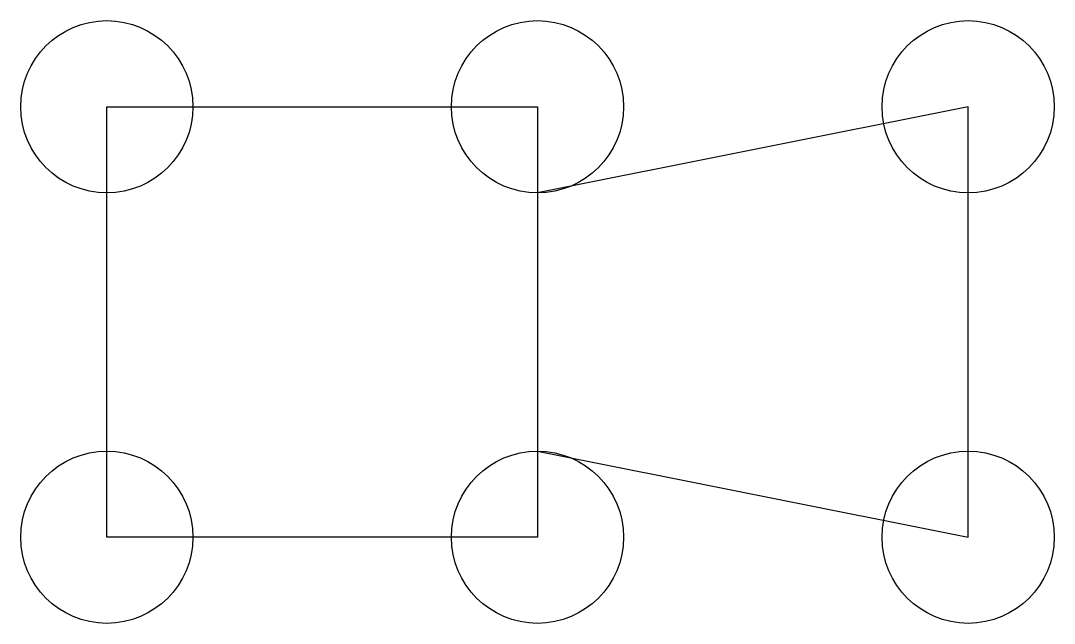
# Model space of a CAD drawing. Header units: millimetres. Extents: x 0 to 120, y 0 to 70.
import ezdxf

# ---------------------------------------------------------------- set-up
doc = ezdxf.new("R2010")
doc.units = ezdxf.units.MM

msp = doc.modelspace()

# ---------------------------------------------------------------- linework, layer by layer
for p, q in [((110, 60), (60, 50)), ((110, 10), (110, 60)), ((60, 20), (110, 10))]:
    msp.add_line(p, q)
msp.add_lwpolyline([(10, 60), (60, 60), (60, 10), (10, 10)], close=True)
for centre in [(10, 60), (60, 60), (110, 60), (10, 10), (60, 10), (110, 10)]:
    msp.add_circle(centre, 10)

doc.saveas('drawing.dxf')
